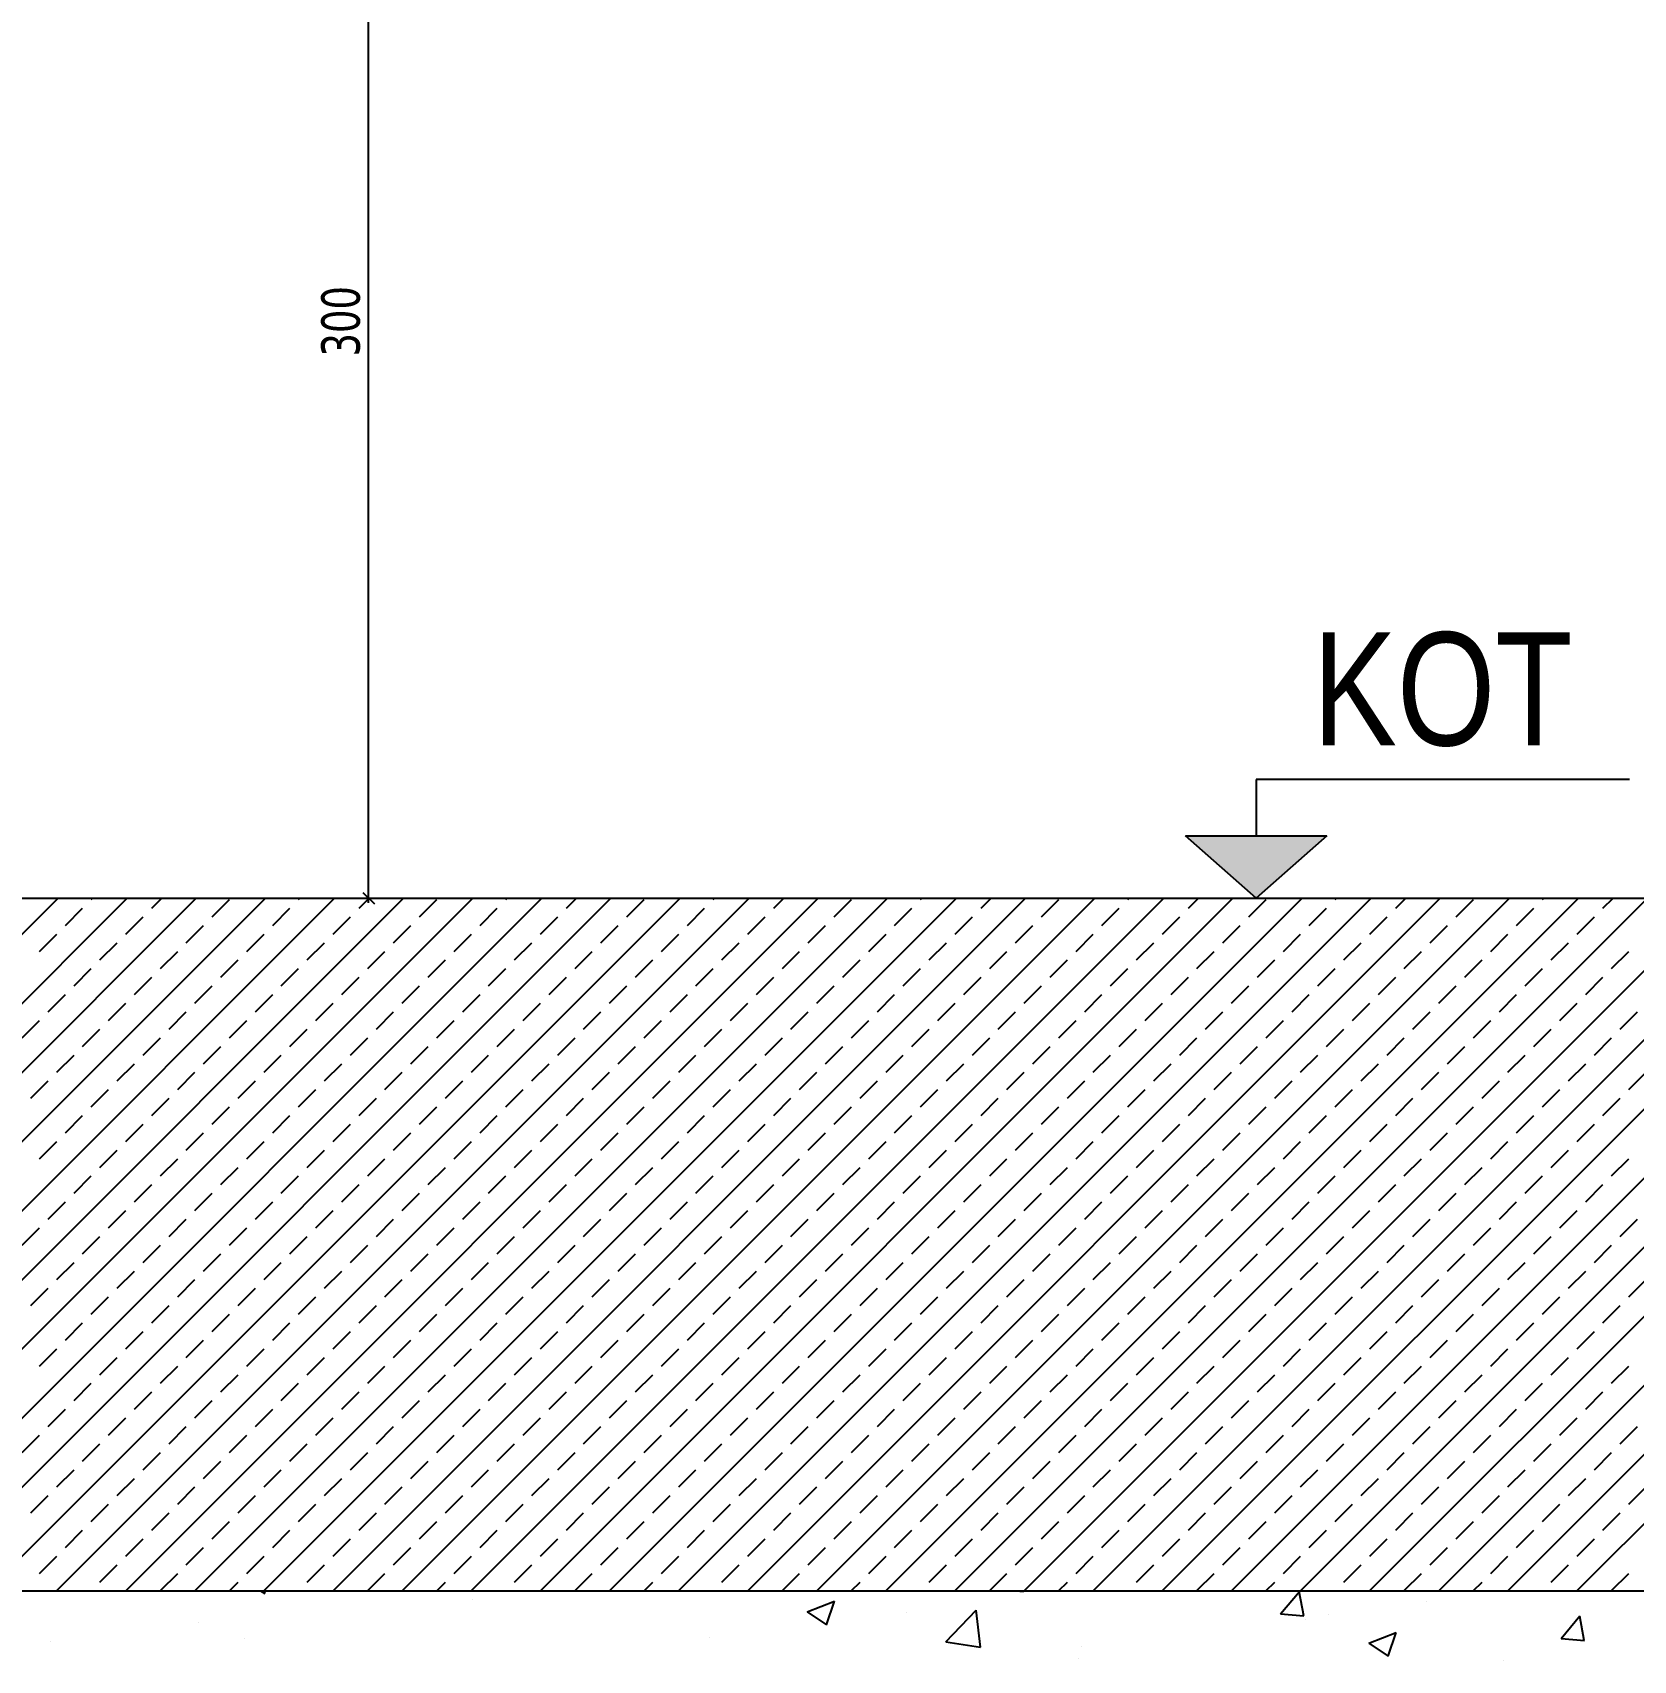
# Model space of a CAD drawing. Header units: millimetres. Extents: x 43168.9 to 43194.6, y -25545.1 to -25543.4.
# Drawn here: x 43183.644 to 43183.7273, y -25544.8462 to -25544.7616 of the extents above; entities that cross this region are included whole.
import ezdxf
from ezdxf.enums import TextEntityAlignment as Align

# ---------------------------------------------------------------- set-up
doc = ezdxf.new("R2010")
doc.units = ezdxf.units.MM
doc.header["$LTSCALE"] = 200
for name, color, linetype in [('kolon-b.a_sgh', 6, 'Continuous'), ('olcuic_sgh', 183, 'Continuous'), ('tarama-betonarme_sgh', 223, 'Continuous'), ('tarama-zemin_sgh', 197, 'Continuous')]:
    doc.layers.add(name, color=color, linetype=linetype)
doc.styles.add('dim', font='VERDANA.TTF', dxfattribs={"width": 0.7})
doc.styles.add('kesit_$0$text2', font='arial.ttf')

msp = doc.modelspace()

# ---------------------------------------------------------------- hatches: boundary and pattern name
msp.add_hatch(color=256).paths.add_polyline_path([(43183.711313, -25544.803325), (43183.703963, -25544.803325), (43183.707638, -25544.806559)])

# ---------------------------------------------------------------- linework, layer by layer
at = {"color": 0, "linetype": 'ByBlock'}
for p, q in [((43183.727042, -25544.800385), (43183.707638, -25544.800385)), ((43183.707638, -25544.800385), (43183.707638, -25544.803325))]:
    msp.add_line(p, q, dxfattribs=at)
for p, q in [((43183.703963, -25544.803325), (43183.711313, -25544.803325)), ((43183.707638, -25544.806559), (43183.703963, -25544.803325)), ((43183.711313, -25544.803325), (43183.707638, -25544.806559))]:
    msp.add_line(p, q)
at = {"color": 0, "linetype": 'ByBlock', "lineweight": -2}
msp.add_line((43183.661212, -25544.806259), (43183.661812, -25544.806859), dxfattribs=at)
at = {"layer": 'kolon-b.a_sgh'}
for p, q in [((43183.642691, -25544.806559), (43183.794691, -25544.806559)), ((43183.632691, -25544.842559), (43183.804691, -25544.842559))]:
    msp.add_line(p, q, dxfattribs=at)
at = {"layer": 'olcuic_sgh'}
for p, q in [((43183.661512, -25544.806809), (43183.661512, -25544.746309)), ((43183.658512, -25544.806559), (43183.662112, -25544.806559))]:
    msp.add_line(p, q, dxfattribs=at)
at = {"layer": 'tarama-betonarme_sgh'}
for p, q in [((43183.632691, -25544.819239), (43183.645371, -25544.806559)), ((43183.632691, -25544.822831), (43183.648963, -25544.806559)), ((43183.632691, -25544.826424), (43183.652555, -25544.806559)), ((43183.632691, -25544.830016), (43183.656147, -25544.806559)), ((43183.632691, -25544.833608), (43183.659739, -25544.806559)), ((43183.632691, -25544.8372), (43183.663332, -25544.806559)), ((43183.632691, -25544.840792), (43183.666924, -25544.806559)), ((43183.634516, -25544.842559), (43183.670516, -25544.806559)), ((43183.638108, -25544.842559), (43183.674108, -25544.806559)), ((43183.6417, -25544.842559), (43183.6777, -25544.806559)), ((43183.645292, -25544.842559), (43183.681292, -25544.806559)), ((43183.645748, -25544.807978), (43183.646646, -25544.80708)), ((43183.647095, -25544.806631), (43183.647167, -25544.806559)), ((43183.648884, -25544.842559), (43183.684884, -25544.806559)), ((43183.650238, -25544.80708), (43183.650759, -25544.806559)), ((43183.652476, -25544.842559), (43183.688476, -25544.806559)), ((43183.653381, -25544.807529), (43183.654279, -25544.806631)), ((43183.656068, -25544.842559), (43183.692068, -25544.806559)), ((43183.656524, -25544.807978), (43183.657422, -25544.80708)), ((43183.657871, -25544.806631), (43183.657943, -25544.806559)), ((43183.65966, -25544.842559), (43183.69566, -25544.806559)), ((43183.661014, -25544.80708), (43183.661536, -25544.806559)), ((43183.663253, -25544.842559), (43183.699253, -25544.806559)), ((43183.664157, -25544.807529), (43183.665055, -25544.806631)), ((43183.666845, -25544.842559), (43183.702845, -25544.806559)), ((43183.6673, -25544.807978), (43183.668198, -25544.80708)), ((43183.668647, -25544.806631), (43183.66872, -25544.806559)), ((43183.670437, -25544.842559), (43183.706437, -25544.806559)), ((43183.67179, -25544.80708), (43183.672312, -25544.806559)), ((43183.674029, -25544.842559), (43183.710029, -25544.806559)), ((43183.674933, -25544.807529), (43183.675832, -25544.806631)), ((43183.677621, -25544.842559), (43183.713621, -25544.806559)), ((43183.678077, -25544.807978), (43183.678975, -25544.80708)), ((43183.679424, -25544.806631), (43183.679496, -25544.806559)), ((43183.681213, -25544.842559), (43183.717213, -25544.806559)), ((43183.682567, -25544.80708), (43183.683088, -25544.806559)), ((43183.684805, -25544.842559), (43183.720805, -25544.806559)), ((43183.68571, -25544.807529), (43183.686608, -25544.806631)), ((43183.688397, -25544.842559), (43183.724397, -25544.806559)), ((43183.688853, -25544.807978), (43183.689751, -25544.80708)), ((43183.6902, -25544.806631), (43183.690272, -25544.806559)), ((43183.691989, -25544.842559), (43183.727989, -25544.806559)), ((43183.693343, -25544.80708), (43183.693864, -25544.806559)), ((43183.695582, -25544.842559), (43183.731582, -25544.806559)), ((43183.696486, -25544.807529), (43183.697384, -25544.806631)), ((43183.699174, -25544.842559), (43183.735174, -25544.806559)), ((43183.699629, -25544.807978), (43183.700527, -25544.80708)), ((43183.700976, -25544.806631), (43183.701049, -25544.806559)), ((43183.702766, -25544.842559), (43183.738766, -25544.806559)), ((43183.704119, -25544.80708), (43183.704641, -25544.806559)), ((43183.706358, -25544.842559), (43183.742358, -25544.806559)), ((43183.707262, -25544.807529), (43183.70816, -25544.806631)), ((43183.70995, -25544.842559), (43183.74595, -25544.806559)), ((43183.710406, -25544.807978), (43183.711304, -25544.80708)), ((43183.711753, -25544.806631), (43183.711825, -25544.806559)), ((43183.713542, -25544.842559), (43183.749542, -25544.806559)), ((43183.714896, -25544.80708), (43183.715417, -25544.806559)), ((43183.717134, -25544.842559), (43183.753134, -25544.806559)), ((43183.718039, -25544.807529), (43183.718937, -25544.806631)), ((43183.720726, -25544.842559), (43183.756726, -25544.806559)), ((43183.721182, -25544.807978), (43183.72208, -25544.80708)), ((43183.722529, -25544.806631), (43183.722601, -25544.806559)), ((43183.724318, -25544.842559), (43183.760318, -25544.806559)), ((43183.725672, -25544.80708), (43183.726193, -25544.806559)), ((43183.648891, -25544.808427), (43183.649789, -25544.807529)), ((43183.659667, -25544.808427), (43183.660565, -25544.807529)), ((43183.670443, -25544.808427), (43183.671341, -25544.807529)), ((43183.68122, -25544.808427), (43183.682118, -25544.807529)), ((43183.691996, -25544.808427), (43183.692894, -25544.807529)), ((43183.702772, -25544.808427), (43183.70367, -25544.807529)), ((43183.713549, -25544.808427), (43183.714447, -25544.807529)), ((43183.724325, -25544.808427), (43183.725223, -25544.807529)), ((43183.644401, -25544.809325), (43183.645299, -25544.808427)), ((43183.652034, -25544.808876), (43183.652932, -25544.807978)), ((43183.655177, -25544.809325), (43183.656075, -25544.808427)), ((43183.66281, -25544.808876), (43183.663708, -25544.807978)), ((43183.665953, -25544.809325), (43183.666851, -25544.808427)), ((43183.673586, -25544.808876), (43183.674484, -25544.807978)), ((43183.67673, -25544.809325), (43183.677628, -25544.808427)), ((43183.684363, -25544.808876), (43183.685261, -25544.807978)), ((43183.687506, -25544.809325), (43183.688404, -25544.808427)), ((43183.695139, -25544.808876), (43183.696037, -25544.807978)), ((43183.698282, -25544.809325), (43183.69918, -25544.808427)), ((43183.705915, -25544.808876), (43183.706813, -25544.807978)), ((43183.709058, -25544.809325), (43183.709956, -25544.808427)), ((43183.716692, -25544.808876), (43183.71759, -25544.807978)), ((43183.719835, -25544.809325), (43183.720733, -25544.808427)), ((43183.647544, -25544.809774), (43183.648442, -25544.808876)), ((43183.650687, -25544.810223), (43183.651585, -25544.809325)), ((43183.65832, -25544.809774), (43183.659218, -25544.808876)), ((43183.661463, -25544.810223), (43183.662361, -25544.809325)), ((43183.669096, -25544.809774), (43183.669994, -25544.808876)), ((43183.672239, -25544.810223), (43183.673137, -25544.809325)), ((43183.679873, -25544.809774), (43183.680771, -25544.808876)), ((43183.683016, -25544.810223), (43183.683914, -25544.809325)), ((43183.690649, -25544.809774), (43183.691547, -25544.808876)), ((43183.693792, -25544.810223), (43183.69469, -25544.809325)), ((43183.701425, -25544.809774), (43183.702323, -25544.808876)), ((43183.704568, -25544.810223), (43183.705466, -25544.809325)), ((43183.712202, -25544.809774), (43183.7131, -25544.808876)), ((43183.715345, -25544.810223), (43183.716243, -25544.809325)), ((43183.722978, -25544.809774), (43183.723876, -25544.808876)), ((43183.726121, -25544.810223), (43183.727019, -25544.809325)), ((43183.646197, -25544.811122), (43183.647095, -25544.810223)), ((43183.65383, -25544.810672), (43183.654728, -25544.809774)), ((43183.656973, -25544.811122), (43183.657871, -25544.810223)), ((43183.664606, -25544.810672), (43183.665504, -25544.809774)), ((43183.667749, -25544.811122), (43183.668647, -25544.810223)), ((43183.675383, -25544.810672), (43183.676281, -25544.809774)), ((43183.678526, -25544.811122), (43183.679424, -25544.810223)), ((43183.686159, -25544.810672), (43183.687057, -25544.809774)), ((43183.689302, -25544.811122), (43183.6902, -25544.810223)), ((43183.696935, -25544.810672), (43183.697833, -25544.809774)), ((43183.700078, -25544.811122), (43183.700976, -25544.810223)), ((43183.707711, -25544.810672), (43183.708609, -25544.809774)), ((43183.710855, -25544.811122), (43183.711753, -25544.810223)), ((43183.718488, -25544.810672), (43183.719386, -25544.809774)), ((43183.721631, -25544.811122), (43183.722529, -25544.810223)), ((43183.64934, -25544.811571), (43183.650238, -25544.810672)), ((43183.652483, -25544.81202), (43183.653381, -25544.811122)), ((43183.660116, -25544.811571), (43183.661014, -25544.810672)), ((43183.663259, -25544.81202), (43183.664157, -25544.811122)), ((43183.670892, -25544.811571), (43183.67179, -25544.810672)), ((43183.674035, -25544.81202), (43183.674933, -25544.811122)), ((43183.681669, -25544.811571), (43183.682567, -25544.810672)), ((43183.684812, -25544.81202), (43183.68571, -25544.811122)), ((43183.692445, -25544.811571), (43183.693343, -25544.810672)), ((43183.695588, -25544.81202), (43183.696486, -25544.811122)), ((43183.703221, -25544.811571), (43183.704119, -25544.810672)), ((43183.706364, -25544.81202), (43183.707262, -25544.811122)), ((43183.713998, -25544.811571), (43183.714896, -25544.810672)), ((43183.717141, -25544.81202), (43183.718039, -25544.811122)), ((43183.724774, -25544.811571), (43183.725672, -25544.810672)), ((43183.64485, -25544.812469), (43183.645748, -25544.811571)), ((43183.647993, -25544.812918), (43183.648891, -25544.81202)), ((43183.655626, -25544.812469), (43183.656524, -25544.811571)), ((43183.658769, -25544.812918), (43183.659667, -25544.81202)), ((43183.666402, -25544.812469), (43183.6673, -25544.811571)), ((43183.669545, -25544.812918), (43183.670443, -25544.81202)), ((43183.677179, -25544.812469), (43183.678077, -25544.811571)), ((43183.680322, -25544.812918), (43183.68122, -25544.81202)), ((43183.687955, -25544.812469), (43183.688853, -25544.811571)), ((43183.691098, -25544.812918), (43183.691996, -25544.81202)), ((43183.698731, -25544.812469), (43183.699629, -25544.811571)), ((43183.701874, -25544.812918), (43183.702772, -25544.81202)), ((43183.709507, -25544.812469), (43183.710406, -25544.811571)), ((43183.712651, -25544.812918), (43183.713549, -25544.81202)), ((43183.720284, -25544.812469), (43183.721182, -25544.811571)), ((43183.723427, -25544.812918), (43183.724325, -25544.81202)), ((43183.643503, -25544.813816), (43183.644401, -25544.812918)), ((43183.651136, -25544.813367), (43183.652034, -25544.812469)), ((43183.654279, -25544.813816), (43183.655177, -25544.812918)), ((43183.661912, -25544.813367), (43183.66281, -25544.812469)), ((43183.665055, -25544.813816), (43183.665953, -25544.812918)), ((43183.672688, -25544.813367), (43183.673586, -25544.812469)), ((43183.675832, -25544.813816), (43183.67673, -25544.812918)), ((43183.683465, -25544.813367), (43183.684363, -25544.812469)), ((43183.686608, -25544.813816), (43183.687506, -25544.812918)), ((43183.694241, -25544.813367), (43183.695139, -25544.812469)), ((43183.697384, -25544.813816), (43183.698282, -25544.812918)), ((43183.705017, -25544.813367), (43183.705915, -25544.812469)), ((43183.70816, -25544.813816), (43183.709058, -25544.812918)), ((43183.715794, -25544.813367), (43183.716692, -25544.812469)), ((43183.718937, -25544.813816), (43183.719835, -25544.812918)), ((43183.72657, -25544.813367), (43183.727468, -25544.812469)), ((43183.646646, -25544.814265), (43183.647544, -25544.813367)), ((43183.649789, -25544.814714), (43183.650687, -25544.813816)), ((43183.657422, -25544.814265), (43183.65832, -25544.813367)), ((43183.660565, -25544.814714), (43183.661463, -25544.813816)), ((43183.668198, -25544.814265), (43183.669096, -25544.813367)), ((43183.671341, -25544.814714), (43183.672239, -25544.813816)), ((43183.678975, -25544.814265), (43183.679873, -25544.813367)), ((43183.682118, -25544.814714), (43183.683016, -25544.813816)), ((43183.689751, -25544.814265), (43183.690649, -25544.813367)), ((43183.692894, -25544.814714), (43183.693792, -25544.813816)), ((43183.700527, -25544.814265), (43183.701425, -25544.813367)), ((43183.70367, -25544.814714), (43183.704568, -25544.813816)), ((43183.711304, -25544.814265), (43183.712202, -25544.813367)), ((43183.714447, -25544.814714), (43183.715345, -25544.813816)), ((43183.72208, -25544.814265), (43183.722978, -25544.813367)), ((43183.725223, -25544.814714), (43183.726121, -25544.813816)), ((43183.652932, -25544.815163), (43183.65383, -25544.814265)), ((43183.663708, -25544.815163), (43183.664606, -25544.814265)), ((43183.674484, -25544.815163), (43183.675383, -25544.814265)), ((43183.685261, -25544.815163), (43183.686159, -25544.814265)), ((43183.696037, -25544.815163), (43183.696935, -25544.814265)), ((43183.706813, -25544.815163), (43183.707711, -25544.814265)), ((43183.71759, -25544.815163), (43183.718488, -25544.814265)), ((43183.645299, -25544.815612), (43183.646197, -25544.814714)), ((43183.648442, -25544.816061), (43183.64934, -25544.815163)), ((43183.656075, -25544.815612), (43183.656973, -25544.814714)), ((43183.659218, -25544.816061), (43183.660116, -25544.815163)), ((43183.666851, -25544.815612), (43183.667749, -25544.814714)), ((43183.669994, -25544.816061), (43183.670892, -25544.815163)), ((43183.677628, -25544.815612), (43183.678526, -25544.814714)), ((43183.680771, -25544.816061), (43183.681669, -25544.815163)), ((43183.688404, -25544.815612), (43183.689302, -25544.814714)), ((43183.691547, -25544.816061), (43183.692445, -25544.815163)), ((43183.69918, -25544.815612), (43183.700078, -25544.814714)), ((43183.702323, -25544.816061), (43183.703221, -25544.815163)), ((43183.709956, -25544.815612), (43183.710855, -25544.814714)), ((43183.7131, -25544.816061), (43183.713998, -25544.815163)), ((43183.720733, -25544.815612), (43183.721631, -25544.814714)), ((43183.723876, -25544.816061), (43183.724774, -25544.815163)), ((43183.643952, -25544.816959), (43183.64485, -25544.816061)), ((43183.651585, -25544.81651), (43183.652483, -25544.815612)), ((43183.654728, -25544.816959), (43183.655626, -25544.816061)), ((43183.662361, -25544.81651), (43183.663259, -25544.815612)), ((43183.665504, -25544.816959), (43183.666402, -25544.816061)), ((43183.673137, -25544.81651), (43183.674035, -25544.815612)), ((43183.676281, -25544.816959), (43183.677179, -25544.816061)), ((43183.683914, -25544.81651), (43183.684812, -25544.815612)), ((43183.687057, -25544.816959), (43183.687955, -25544.816061)), ((43183.69469, -25544.81651), (43183.695588, -25544.815612)), ((43183.697833, -25544.816959), (43183.698731, -25544.816061)), ((43183.705466, -25544.81651), (43183.706364, -25544.815612)), ((43183.708609, -25544.816959), (43183.709507, -25544.816061)), ((43183.716243, -25544.81651), (43183.717141, -25544.815612)), ((43183.719386, -25544.816959), (43183.720284, -25544.816061)), ((43183.727019, -25544.81651), (43183.727917, -25544.815612)), ((43183.647095, -25544.817408), (43183.647993, -25544.81651)), ((43183.650238, -25544.817857), (43183.651136, -25544.816959)), ((43183.657871, -25544.817408), (43183.658769, -25544.81651)), ((43183.661014, -25544.817857), (43183.661912, -25544.816959)), ((43183.668647, -25544.817408), (43183.669545, -25544.81651)), ((43183.67179, -25544.817857), (43183.672688, -25544.816959)), ((43183.679424, -25544.817408), (43183.680322, -25544.81651)), ((43183.682567, -25544.817857), (43183.683465, -25544.816959)), ((43183.6902, -25544.817408), (43183.691098, -25544.81651)), ((43183.693343, -25544.817857), (43183.694241, -25544.816959)), ((43183.700976, -25544.817408), (43183.701874, -25544.81651)), ((43183.704119, -25544.817857), (43183.705017, -25544.816959)), ((43183.711753, -25544.817408), (43183.712651, -25544.81651)), ((43183.714896, -25544.817857), (43183.715794, -25544.816959)), ((43183.722529, -25544.817408), (43183.723427, -25544.81651)), ((43183.725672, -25544.817857), (43183.72657, -25544.816959)), ((43183.645748, -25544.818755), (43183.646646, -25544.817857)), ((43183.653381, -25544.818306), (43183.654279, -25544.817408)), ((43183.656524, -25544.818755), (43183.657422, -25544.817857)), ((43183.664157, -25544.818306), (43183.665055, -25544.817408)), ((43183.6673, -25544.818755), (43183.668198, -25544.817857)), ((43183.674933, -25544.818306), (43183.675832, -25544.817408)), ((43183.678077, -25544.818755), (43183.678975, -25544.817857)), ((43183.68571, -25544.818306), (43183.686608, -25544.817408)), ((43183.688853, -25544.818755), (43183.689751, -25544.817857)), ((43183.696486, -25544.818306), (43183.697384, -25544.817408)), ((43183.699629, -25544.818755), (43183.700527, -25544.817857)), ((43183.707262, -25544.818306), (43183.70816, -25544.817408)), ((43183.710406, -25544.818755), (43183.711304, -25544.817857)), ((43183.718039, -25544.818306), (43183.718937, -25544.817408)), ((43183.721182, -25544.818755), (43183.72208, -25544.817857)), ((43183.648891, -25544.819204), (43183.649789, -25544.818306)), ((43183.652034, -25544.819653), (43183.652932, -25544.818755)), ((43183.659667, -25544.819204), (43183.660565, -25544.818306)), ((43183.66281, -25544.819653), (43183.663708, -25544.818755)), ((43183.670443, -25544.819204), (43183.671341, -25544.818306)), ((43183.673586, -25544.819653), (43183.674484, -25544.818755)), ((43183.68122, -25544.819204), (43183.682118, -25544.818306)), ((43183.684363, -25544.819653), (43183.685261, -25544.818755)), ((43183.691996, -25544.819204), (43183.692894, -25544.818306)), ((43183.695139, -25544.819653), (43183.696037, -25544.818755)), ((43183.702772, -25544.819204), (43183.70367, -25544.818306)), ((43183.705915, -25544.819653), (43183.706813, -25544.818755)), ((43183.713549, -25544.819204), (43183.714447, -25544.818306)), ((43183.716692, -25544.819653), (43183.71759, -25544.818755)), ((43183.724325, -25544.819204), (43183.725223, -25544.818306)), ((43183.644401, -25544.820102), (43183.645299, -25544.819204)), ((43183.647544, -25544.820551), (43183.648442, -25544.819653)), ((43183.655177, -25544.820102), (43183.656075, -25544.819204)), ((43183.65832, -25544.820551), (43183.659218, -25544.819653)), ((43183.665953, -25544.820102), (43183.666851, -25544.819204)), ((43183.669096, -25544.820551), (43183.669994, -25544.819653)), ((43183.67673, -25544.820102), (43183.677628, -25544.819204)), ((43183.679873, -25544.820551), (43183.680771, -25544.819653)), ((43183.687506, -25544.820102), (43183.688404, -25544.819204)), ((43183.690649, -25544.820551), (43183.691547, -25544.819653)), ((43183.698282, -25544.820102), (43183.69918, -25544.819204)), ((43183.701425, -25544.820551), (43183.702323, -25544.819653)), ((43183.709058, -25544.820102), (43183.709956, -25544.819204)), ((43183.712202, -25544.820551), (43183.7131, -25544.819653)), ((43183.719835, -25544.820102), (43183.720733, -25544.819204)), ((43183.722978, -25544.820551), (43183.723876, -25544.819653)), ((43183.650687, -25544.821), (43183.651585, -25544.820102)), ((43183.65383, -25544.821449), (43183.654728, -25544.820551)), ((43183.661463, -25544.821), (43183.662361, -25544.820102)), ((43183.664606, -25544.821449), (43183.665504, -25544.820551)), ((43183.672239, -25544.821), (43183.673137, -25544.820102)), ((43183.675383, -25544.821449), (43183.676281, -25544.820551)), ((43183.683016, -25544.821), (43183.683914, -25544.820102)), ((43183.686159, -25544.821449), (43183.687057, -25544.820551)), ((43183.693792, -25544.821), (43183.69469, -25544.820102)), ((43183.696935, -25544.821449), (43183.697833, -25544.820551)), ((43183.704568, -25544.821), (43183.705466, -25544.820102)), ((43183.707711, -25544.821449), (43183.708609, -25544.820551)), ((43183.715345, -25544.821), (43183.716243, -25544.820102)), ((43183.718488, -25544.821449), (43183.719386, -25544.820551)), ((43183.726121, -25544.821), (43183.727019, -25544.820102)), ((43183.646197, -25544.821898), (43183.647095, -25544.821)), ((43183.64934, -25544.822347), (43183.650238, -25544.821449)), ((43183.656973, -25544.821898), (43183.657871, -25544.821)), ((43183.660116, -25544.822347), (43183.661014, -25544.821449)), ((43183.667749, -25544.821898), (43183.668647, -25544.821)), ((43183.670892, -25544.822347), (43183.67179, -25544.821449)), ((43183.678526, -25544.821898), (43183.679424, -25544.821)), ((43183.681669, -25544.822347), (43183.682567, -25544.821449)), ((43183.689302, -25544.821898), (43183.6902, -25544.821)), ((43183.692445, -25544.822347), (43183.693343, -25544.821449)), ((43183.700078, -25544.821898), (43183.700976, -25544.821)), ((43183.703221, -25544.822347), (43183.704119, -25544.821449)), ((43183.710855, -25544.821898), (43183.711753, -25544.821)), ((43183.713998, -25544.822347), (43183.714896, -25544.821449)), ((43183.721631, -25544.821898), (43183.722529, -25544.821)), ((43183.724774, -25544.822347), (43183.725672, -25544.821449)), ((43183.652483, -25544.822796), (43183.653381, -25544.821898)), ((43183.663259, -25544.822796), (43183.664157, -25544.821898)), ((43183.674035, -25544.822796), (43183.674933, -25544.821898)), ((43183.684812, -25544.822796), (43183.68571, -25544.821898)), ((43183.695588, -25544.822796), (43183.696486, -25544.821898)), ((43183.706364, -25544.822796), (43183.707262, -25544.821898)), ((43183.717141, -25544.822796), (43183.718039, -25544.821898)), ((43183.64485, -25544.823245), (43183.645748, -25544.822347)), ((43183.647993, -25544.823694), (43183.648891, -25544.822796)), ((43183.655626, -25544.823245), (43183.656524, -25544.822347)), ((43183.658769, -25544.823694), (43183.659667, -25544.822796)), ((43183.666402, -25544.823245), (43183.6673, -25544.822347)), ((43183.669545, -25544.823694), (43183.670443, -25544.822796)), ((43183.677179, -25544.823245), (43183.678077, -25544.822347)), ((43183.680322, -25544.823694), (43183.68122, -25544.822796)), ((43183.687955, -25544.823245), (43183.688853, -25544.822347)), ((43183.691098, -25544.823694), (43183.691996, -25544.822796)), ((43183.698731, -25544.823245), (43183.699629, -25544.822347)), ((43183.701874, -25544.823694), (43183.702772, -25544.822796)), ((43183.709507, -25544.823245), (43183.710406, -25544.822347)), ((43183.712651, -25544.823694), (43183.713549, -25544.822796)), ((43183.720284, -25544.823245), (43183.721182, -25544.822347)), ((43183.723427, -25544.823694), (43183.724325, -25544.822796)), ((43183.643503, -25544.824592), (43183.644401, -25544.823694)), ((43183.651136, -25544.824143), (43183.652034, -25544.823245)), ((43183.654279, -25544.824592), (43183.655177, -25544.823694)), ((43183.661912, -25544.824143), (43183.66281, -25544.823245)), ((43183.665055, -25544.824592), (43183.665953, -25544.823694)), ((43183.672688, -25544.824143), (43183.673586, -25544.823245)), ((43183.675832, -25544.824592), (43183.67673, -25544.823694)), ((43183.683465, -25544.824143), (43183.684363, -25544.823245)), ((43183.686608, -25544.824592), (43183.687506, -25544.823694)), ((43183.694241, -25544.824143), (43183.695139, -25544.823245)), ((43183.697384, -25544.824592), (43183.698282, -25544.823694)), ((43183.705017, -25544.824143), (43183.705915, -25544.823245)), ((43183.70816, -25544.824592), (43183.709058, -25544.823694)), ((43183.715794, -25544.824143), (43183.716692, -25544.823245)), ((43183.718937, -25544.824592), (43183.719835, -25544.823694)), ((43183.72657, -25544.824143), (43183.727468, -25544.823245)), ((43183.646646, -25544.825041), (43183.647544, -25544.824143)), ((43183.649789, -25544.82549), (43183.650687, -25544.824592)), ((43183.657422, -25544.825041), (43183.65832, -25544.824143)), ((43183.660565, -25544.82549), (43183.661463, -25544.824592)), ((43183.668198, -25544.825041), (43183.669096, -25544.824143)), ((43183.671341, -25544.82549), (43183.672239, -25544.824592)), ((43183.678975, -25544.825041), (43183.679873, -25544.824143)), ((43183.682118, -25544.82549), (43183.683016, -25544.824592)), ((43183.689751, -25544.825041), (43183.690649, -25544.824143)), ((43183.692894, -25544.82549), (43183.693792, -25544.824592)), ((43183.700527, -25544.825041), (43183.701425, -25544.824143)), ((43183.70367, -25544.82549), (43183.704568, -25544.824592)), ((43183.711304, -25544.825041), (43183.712202, -25544.824143)), ((43183.714447, -25544.82549), (43183.715345, -25544.824592)), ((43183.72208, -25544.825041), (43183.722978, -25544.824143)), ((43183.725223, -25544.82549), (43183.726121, -25544.824592)), ((43183.645299, -25544.826388), (43183.646197, -25544.82549)), ((43183.652932, -25544.825939), (43183.65383, -25544.825041)), ((43183.656075, -25544.826388), (43183.656973, -25544.82549)), ((43183.663708, -25544.825939), (43183.664606, -25544.825041)), ((43183.666851, -25544.826388), (43183.667749, -25544.82549)), ((43183.674484, -25544.825939), (43183.675383, -25544.825041)), ((43183.677628, -25544.826388), (43183.678526, -25544.82549)), ((43183.685261, -25544.825939), (43183.686159, -25544.825041)), ((43183.688404, -25544.826388), (43183.689302, -25544.82549)), ((43183.696037, -25544.825939), (43183.696935, -25544.825041)), ((43183.69918, -25544.826388), (43183.700078, -25544.82549)), ((43183.706813, -25544.825939), (43183.707711, -25544.825041)), ((43183.709956, -25544.826388), (43183.710855, -25544.82549)), ((43183.71759, -25544.825939), (43183.718488, -25544.825041)), ((43183.720733, -25544.826388), (43183.721631, -25544.82549)), ((43183.648442, -25544.826837), (43183.64934, -25544.825939)), ((43183.651585, -25544.827286), (43183.652483, -25544.826388)), ((43183.659218, -25544.826837), (43183.660116, -25544.825939)), ((43183.662361, -25544.827286), (43183.663259, -25544.826388)), ((43183.669994, -25544.826837), (43183.670892, -25544.825939)), ((43183.673137, -25544.827286), (43183.674035, -25544.826388)), ((43183.680771, -25544.826837), (43183.681669, -25544.825939)), ((43183.683914, -25544.827286), (43183.684812, -25544.826388)), ((43183.691547, -25544.826837), (43183.692445, -25544.825939)), ((43183.69469, -25544.827286), (43183.695588, -25544.826388)), ((43183.702323, -25544.826837), (43183.703221, -25544.825939)), ((43183.705466, -25544.827286), (43183.706364, -25544.826388)), ((43183.7131, -25544.826837), (43183.713998, -25544.825939)), ((43183.716243, -25544.827286), (43183.717141, -25544.826388)), ((43183.723876, -25544.826837), (43183.724774, -25544.825939)), ((43183.727019, -25544.827286), (43183.727917, -25544.826388)), ((43183.643952, -25544.827735), (43183.64485, -25544.826837)), ((43183.647095, -25544.828184), (43183.647993, -25544.827286)), ((43183.654728, -25544.827735), (43183.655626, -25544.826837)), ((43183.657871, -25544.828184), (43183.658769, -25544.827286)), ((43183.665504, -25544.827735), (43183.666402, -25544.826837)), ((43183.668647, -25544.828184), (43183.669545, -25544.827286)), ((43183.676281, -25544.827735), (43183.677179, -25544.826837)), ((43183.679424, -25544.828184), (43183.680322, -25544.827286)), ((43183.687057, -25544.827735), (43183.687955, -25544.826837)), ((43183.6902, -25544.828184), (43183.691098, -25544.827286)), ((43183.697833, -25544.827735), (43183.698731, -25544.826837)), ((43183.700976, -25544.828184), (43183.701874, -25544.827286)), ((43183.708609, -25544.827735), (43183.709507, -25544.826837)), ((43183.711753, -25544.828184), (43183.712651, -25544.827286)), ((43183.719386, -25544.827735), (43183.720284, -25544.826837)), ((43183.722529, -25544.828184), (43183.723427, -25544.827286)), ((43183.650238, -25544.828633), (43183.651136, -25544.827735)), ((43183.653381, -25544.829082), (43183.654279, -25544.828184)), ((43183.661014, -25544.828633), (43183.661912, -25544.827735)), ((43183.664157, -25544.829082), (43183.665055, -25544.828184)), ((43183.67179, -25544.828633), (43183.672688, -25544.827735)), ((43183.674933, -25544.829082), (43183.675832, -25544.828184)), ((43183.682567, -25544.828633), (43183.683465, -25544.827735)), ((43183.68571, -25544.829082), (43183.686608, -25544.828184)), ((43183.693343, -25544.828633), (43183.694241, -25544.827735)), ((43183.696486, -25544.829082), (43183.697384, -25544.828184)), ((43183.704119, -25544.828633), (43183.705017, -25544.827735)), ((43183.707262, -25544.829082), (43183.70816, -25544.828184)), ((43183.714896, -25544.828633), (43183.715794, -25544.827735)), ((43183.718039, -25544.829082), (43183.718937, -25544.828184)), ((43183.725672, -25544.828633), (43183.72657, -25544.827735)), ((43183.645748, -25544.829531), (43183.646646, -25544.828633)), ((43183.648891, -25544.82998), (43183.649789, -25544.829082)), ((43183.656524, -25544.829531), (43183.657422, -25544.828633)), ((43183.659667, -25544.82998), (43183.660565, -25544.829082)), ((43183.6673, -25544.829531), (43183.668198, -25544.828633)), ((43183.670443, -25544.82998), (43183.671341, -25544.829082)), ((43183.678077, -25544.829531), (43183.678975, -25544.828633)), ((43183.68122, -25544.82998), (43183.682118, -25544.829082)), ((43183.688853, -25544.829531), (43183.689751, -25544.828633)), ((43183.691996, -25544.82998), (43183.692894, -25544.829082)), ((43183.699629, -25544.829531), (43183.700527, -25544.828633)), ((43183.702772, -25544.82998), (43183.70367, -25544.829082)), ((43183.710406, -25544.829531), (43183.711304, -25544.828633)), ((43183.713549, -25544.82998), (43183.714447, -25544.829082)), ((43183.721182, -25544.829531), (43183.72208, -25544.828633)), ((43183.724325, -25544.82998), (43183.725223, -25544.829082)), ((43183.652034, -25544.830429), (43183.652932, -25544.829531)), ((43183.66281, -25544.830429), (43183.663708, -25544.829531)), ((43183.673586, -25544.830429), (43183.674484, -25544.829531)), ((43183.684363, -25544.830429), (43183.685261, -25544.829531)), ((43183.695139, -25544.830429), (43183.696037, -25544.829531)), ((43183.705915, -25544.830429), (43183.706813, -25544.829531)), ((43183.716692, -25544.830429), (43183.71759, -25544.829531)), ((43183.644401, -25544.830878), (43183.645299, -25544.82998)), ((43183.647544, -25544.831327), (43183.648442, -25544.830429)), ((43183.655177, -25544.830878), (43183.656075, -25544.82998)), ((43183.65832, -25544.831327), (43183.659218, -25544.830429)), ((43183.665953, -25544.830878), (43183.666851, -25544.82998)), ((43183.669096, -25544.831327), (43183.669994, -25544.830429)), ((43183.67673, -25544.830878), (43183.677628, -25544.82998)), ((43183.679873, -25544.831327), (43183.680771, -25544.830429)), ((43183.687506, -25544.830878), (43183.688404, -25544.82998)), ((43183.690649, -25544.831327), (43183.691547, -25544.830429)), ((43183.698282, -25544.830878), (43183.69918, -25544.82998)), ((43183.701425, -25544.831327), (43183.702323, -25544.830429)), ((43183.709058, -25544.830878), (43183.709956, -25544.82998)), ((43183.712202, -25544.831327), (43183.7131, -25544.830429)), ((43183.719835, -25544.830878), (43183.720733, -25544.82998)), ((43183.722978, -25544.831327), (43183.723876, -25544.830429)), ((43183.650687, -25544.831776), (43183.651585, -25544.830878)), ((43183.65383, -25544.832225), (43183.654728, -25544.831327)), ((43183.661463, -25544.831776), (43183.662361, -25544.830878)), ((43183.664606, -25544.832225), (43183.665504, -25544.831327)), ((43183.672239, -25544.831776), (43183.673137, -25544.830878)), ((43183.675383, -25544.832225), (43183.676281, -25544.831327)), ((43183.683016, -25544.831776), (43183.683914, -25544.830878)), ((43183.686159, -25544.832225), (43183.687057, -25544.831327)), ((43183.693792, -25544.831776), (43183.69469, -25544.830878)), ((43183.696935, -25544.832225), (43183.697833, -25544.831327)), ((43183.704568, -25544.831776), (43183.705466, -25544.830878)), ((43183.707711, -25544.832225), (43183.708609, -25544.831327)), ((43183.715345, -25544.831776), (43183.716243, -25544.830878)), ((43183.718488, -25544.832225), (43183.719386, -25544.831327)), ((43183.726121, -25544.831776), (43183.727019, -25544.830878)), ((43183.646197, -25544.832674), (43183.647095, -25544.831776)), ((43183.64934, -25544.833123), (43183.650238, -25544.832225)), ((43183.656973, -25544.832674), (43183.657871, -25544.831776)), ((43183.660116, -25544.833123), (43183.661014, -25544.832225)), ((43183.667749, -25544.832674), (43183.668647, -25544.831776)), ((43183.670892, -25544.833123), (43183.67179, -25544.832225)), ((43183.678526, -25544.832674), (43183.679424, -25544.831776)), ((43183.681669, -25544.833123), (43183.682567, -25544.832225)), ((43183.689302, -25544.832674), (43183.6902, -25544.831776)), ((43183.692445, -25544.833123), (43183.693343, -25544.832225)), ((43183.700078, -25544.832674), (43183.700976, -25544.831776)), ((43183.703221, -25544.833123), (43183.704119, -25544.832225)), ((43183.710855, -25544.832674), (43183.711753, -25544.831776)), ((43183.713998, -25544.833123), (43183.714896, -25544.832225)), ((43183.721631, -25544.832674), (43183.722529, -25544.831776)), ((43183.724774, -25544.833123), (43183.725672, -25544.832225)), ((43183.64485, -25544.834021), (43183.645748, -25544.833123)), ((43183.652483, -25544.833572), (43183.653381, -25544.832674)), ((43183.655626, -25544.834021), (43183.656524, -25544.833123)), ((43183.663259, -25544.833572), (43183.664157, -25544.832674)), ((43183.666402, -25544.834021), (43183.6673, -25544.833123)), ((43183.674035, -25544.833572), (43183.674933, -25544.832674)), ((43183.677179, -25544.834021), (43183.678077, -25544.833123)), ((43183.684812, -25544.833572), (43183.68571, -25544.832674)), ((43183.687955, -25544.834021), (43183.688853, -25544.833123)), ((43183.695588, -25544.833572), (43183.696486, -25544.832674)), ((43183.698731, -25544.834021), (43183.699629, -25544.833123)), ((43183.706364, -25544.833572), (43183.707262, -25544.832674)), ((43183.709507, -25544.834021), (43183.710406, -25544.833123)), ((43183.717141, -25544.833572), (43183.718039, -25544.832674)), ((43183.720284, -25544.834021), (43183.721182, -25544.833123)), ((43183.647993, -25544.83447), (43183.648891, -25544.833572)), ((43183.651136, -25544.834919), (43183.652034, -25544.834021)), ((43183.658769, -25544.83447), (43183.659667, -25544.833572)), ((43183.661912, -25544.834919), (43183.66281, -25544.834021)), ((43183.669545, -25544.83447), (43183.670443, -25544.833572)), ((43183.672688, -25544.834919), (43183.673586, -25544.834021)), ((43183.680322, -25544.83447), (43183.68122, -25544.833572)), ((43183.683465, -25544.834919), (43183.684363, -25544.834021)), ((43183.691098, -25544.83447), (43183.691996, -25544.833572)), ((43183.694241, -25544.834919), (43183.695139, -25544.834021)), ((43183.701874, -25544.83447), (43183.702772, -25544.833572)), ((43183.705017, -25544.834919), (43183.705915, -25544.834021)), ((43183.712651, -25544.83447), (43183.713549, -25544.833572)), ((43183.715794, -25544.834919), (43183.716692, -25544.834021)), ((43183.723427, -25544.83447), (43183.724325, -25544.833572)), ((43183.72657, -25544.834919), (43183.727468, -25544.834021)), ((43183.643503, -25544.835368), (43183.644401, -25544.83447)), ((43183.646646, -25544.835817), (43183.647544, -25544.834919)), ((43183.654279, -25544.835368), (43183.655177, -25544.83447)), ((43183.657422, -25544.835817), (43183.65832, -25544.834919)), ((43183.665055, -25544.835368), (43183.665953, -25544.83447)), ((43183.668198, -25544.835817), (43183.669096, -25544.834919)), ((43183.675832, -25544.835368), (43183.67673, -25544.83447)), ((43183.678975, -25544.835817), (43183.679873, -25544.834919)), ((43183.686608, -25544.835368), (43183.687506, -25544.83447)), ((43183.689751, -25544.835817), (43183.690649, -25544.834919)), ((43183.697384, -25544.835368), (43183.698282, -25544.83447)), ((43183.700527, -25544.835817), (43183.701425, -25544.834919)), ((43183.70816, -25544.835368), (43183.709058, -25544.83447)), ((43183.711304, -25544.835817), (43183.712202, -25544.834919)), ((43183.718937, -25544.835368), (43183.719835, -25544.83447)), ((43183.72208, -25544.835817), (43183.722978, -25544.834919)), ((43183.649789, -25544.836266), (43183.650687, -25544.835368)), ((43183.652932, -25544.836715), (43183.65383, -25544.835817)), ((43183.660565, -25544.836266), (43183.661463, -25544.835368)), ((43183.663708, -25544.836715), (43183.664606, -25544.835817)), ((43183.671341, -25544.836266), (43183.672239, -25544.835368)), ((43183.674484, -25544.836715), (43183.675383, -25544.835817)), ((43183.682118, -25544.836266), (43183.683016, -25544.835368)), ((43183.685261, -25544.836715), (43183.686159, -25544.835817)), ((43183.692894, -25544.836266), (43183.693792, -25544.835368)), ((43183.696037, -25544.836715), (43183.696935, -25544.835817)), ((43183.70367, -25544.836266), (43183.704568, -25544.835368)), ((43183.706813, -25544.836715), (43183.707711, -25544.835817)), ((43183.714447, -25544.836266), (43183.715345, -25544.835368)), ((43183.71759, -25544.836715), (43183.718488, -25544.835817)), ((43183.725223, -25544.836266), (43183.726121, -25544.835368)), ((43183.645299, -25544.837164), (43183.646197, -25544.836266)), ((43183.656075, -25544.837164), (43183.656973, -25544.836266)), ((43183.666851, -25544.837164), (43183.667749, -25544.836266)), ((43183.677628, -25544.837164), (43183.678526, -25544.836266)), ((43183.688404, -25544.837164), (43183.689302, -25544.836266)), ((43183.69918, -25544.837164), (43183.700078, -25544.836266)), ((43183.709956, -25544.837164), (43183.710855, -25544.836266)), ((43183.720733, -25544.837164), (43183.721631, -25544.836266)), ((43183.648442, -25544.837613), (43183.64934, -25544.836715)), ((43183.651585, -25544.838062), (43183.652483, -25544.837164)), ((43183.659218, -25544.837613), (43183.660116, -25544.836715)), ((43183.662361, -25544.838062), (43183.663259, -25544.837164)), ((43183.669994, -25544.837613), (43183.670892, -25544.836715)), ((43183.673137, -25544.838062), (43183.674035, -25544.837164)), ((43183.680771, -25544.837613), (43183.681669, -25544.836715)), ((43183.683914, -25544.838062), (43183.684812, -25544.837164)), ((43183.691547, -25544.837613), (43183.692445, -25544.836715)), ((43183.69469, -25544.838062), (43183.695588, -25544.837164)), ((43183.702323, -25544.837613), (43183.703221, -25544.836715)), ((43183.705466, -25544.838062), (43183.706364, -25544.837164)), ((43183.7131, -25544.837613), (43183.713998, -25544.836715)), ((43183.716243, -25544.838062), (43183.717141, -25544.837164)), ((43183.723876, -25544.837613), (43183.724774, -25544.836715)), ((43183.727019, -25544.838062), (43183.727917, -25544.837164)), ((43183.643952, -25544.838511), (43183.64485, -25544.837613)), ((43183.647095, -25544.83896), (43183.647993, -25544.838062)), ((43183.654728, -25544.838511), (43183.655626, -25544.837613)), ((43183.657871, -25544.83896), (43183.658769, -25544.838062)), ((43183.665504, -25544.838511), (43183.666402, -25544.837613)), ((43183.668647, -25544.83896), (43183.669545, -25544.838062)), ((43183.676281, -25544.838511), (43183.677179, -25544.837613)), ((43183.679424, -25544.83896), (43183.680322, -25544.838062)), ((43183.687057, -25544.838511), (43183.687955, -25544.837613)), ((43183.6902, -25544.83896), (43183.691098, -25544.838062)), ((43183.697833, -25544.838511), (43183.698731, -25544.837613)), ((43183.700976, -25544.83896), (43183.701874, -25544.838062)), ((43183.708609, -25544.838511), (43183.709507, -25544.837613)), ((43183.711753, -25544.83896), (43183.712651, -25544.838062)), ((43183.719386, -25544.838511), (43183.720284, -25544.837613)), ((43183.722529, -25544.83896), (43183.723427, -25544.838062)), ((43183.650238, -25544.839409), (43183.651136, -25544.838511)), ((43183.653381, -25544.839858), (43183.654279, -25544.83896)), ((43183.661014, -25544.839409), (43183.661912, -25544.838511)), ((43183.664157, -25544.839858), (43183.665055, -25544.83896)), ((43183.67179, -25544.839409), (43183.672688, -25544.838511)), ((43183.674933, -25544.839858), (43183.675832, -25544.83896)), ((43183.682567, -25544.839409), (43183.683465, -25544.838511)), ((43183.68571, -25544.839858), (43183.686608, -25544.83896)), ((43183.693343, -25544.839409), (43183.694241, -25544.838511)), ((43183.696486, -25544.839858), (43183.697384, -25544.83896)), ((43183.704119, -25544.839409), (43183.705017, -25544.838511)), ((43183.707262, -25544.839858), (43183.70816, -25544.83896)), ((43183.714896, -25544.839409), (43183.715794, -25544.838511)), ((43183.718039, -25544.839858), (43183.718937, -25544.83896)), ((43183.725672, -25544.839409), (43183.72657, -25544.838511)), ((43183.645748, -25544.840307), (43183.646646, -25544.839409)), ((43183.648891, -25544.840756), (43183.649789, -25544.839858)), ((43183.656524, -25544.840307), (43183.657422, -25544.839409)), ((43183.659667, -25544.840756), (43183.660565, -25544.839858)), ((43183.6673, -25544.840307), (43183.668198, -25544.839409)), ((43183.670443, -25544.840756), (43183.671341, -25544.839858)), ((43183.678077, -25544.840307), (43183.678975, -25544.839409)), ((43183.68122, -25544.840756), (43183.682118, -25544.839858)), ((43183.688853, -25544.840307), (43183.689751, -25544.839409)), ((43183.691996, -25544.840756), (43183.692894, -25544.839858)), ((43183.699629, -25544.840307), (43183.700527, -25544.839409)), ((43183.702772, -25544.840756), (43183.70367, -25544.839858)), ((43183.710406, -25544.840307), (43183.711304, -25544.839409)), ((43183.713549, -25544.840756), (43183.714447, -25544.839858)), ((43183.721182, -25544.840307), (43183.72208, -25544.839409)), ((43183.724325, -25544.840756), (43183.725223, -25544.839858)), ((43183.644401, -25544.841654), (43183.645299, -25544.840756)), ((43183.652034, -25544.841205), (43183.652932, -25544.840307)), ((43183.655177, -25544.841654), (43183.656075, -25544.840756)), ((43183.66281, -25544.841205), (43183.663708, -25544.840307)), ((43183.665953, -25544.841654), (43183.666851, -25544.840756)), ((43183.673586, -25544.841205), (43183.674484, -25544.840307)), ((43183.67673, -25544.841654), (43183.677628, -25544.840756)), ((43183.684363, -25544.841205), (43183.685261, -25544.840307)), ((43183.687506, -25544.841654), (43183.688404, -25544.840756)), ((43183.695139, -25544.841205), (43183.696037, -25544.840307)), ((43183.698282, -25544.841654), (43183.69918, -25544.840756)), ((43183.705915, -25544.841205), (43183.706813, -25544.840307)), ((43183.709058, -25544.841654), (43183.709956, -25544.840756)), ((43183.716692, -25544.841205), (43183.71759, -25544.840307)), ((43183.719835, -25544.841654), (43183.720733, -25544.840756)), ((43183.647544, -25544.842103), (43183.648442, -25544.841205)), ((43183.650687, -25544.842552), (43183.651585, -25544.841654)), ((43183.65832, -25544.842103), (43183.659218, -25544.841205)), ((43183.661463, -25544.842552), (43183.662361, -25544.841654)), ((43183.669096, -25544.842103), (43183.669994, -25544.841205)), ((43183.672239, -25544.842552), (43183.673137, -25544.841654)), ((43183.679873, -25544.842103), (43183.680771, -25544.841205)), ((43183.683016, -25544.842552), (43183.683914, -25544.841654)), ((43183.690649, -25544.842103), (43183.691547, -25544.841205)), ((43183.693792, -25544.842552), (43183.69469, -25544.841654)), ((43183.701425, -25544.842103), (43183.702323, -25544.841205)), ((43183.704568, -25544.842552), (43183.705466, -25544.841654)), ((43183.712202, -25544.842103), (43183.7131, -25544.841205)), ((43183.715345, -25544.842552), (43183.716243, -25544.841654)), ((43183.722978, -25544.842103), (43183.723876, -25544.841205)), ((43183.726121, -25544.842552), (43183.727019, -25544.841654)), ((43183.647088, -25544.842559), (43183.647095, -25544.842552)), ((43183.654272, -25544.842559), (43183.654728, -25544.842103)), ((43183.657864, -25544.842559), (43183.657871, -25544.842552)), ((43183.665049, -25544.842559), (43183.665504, -25544.842103)), ((43183.668641, -25544.842559), (43183.668647, -25544.842552)), ((43183.675825, -25544.842559), (43183.676281, -25544.842103)), ((43183.679417, -25544.842559), (43183.679424, -25544.842552)), ((43183.686601, -25544.842559), (43183.687057, -25544.842103)), ((43183.690193, -25544.842559), (43183.6902, -25544.842552)), ((43183.697378, -25544.842559), (43183.697833, -25544.842103)), ((43183.70097, -25544.842559), (43183.700976, -25544.842552)), ((43183.708154, -25544.842559), (43183.708609, -25544.842103)), ((43183.711746, -25544.842559), (43183.711753, -25544.842552)), ((43183.71893, -25544.842559), (43183.719386, -25544.842103)), ((43183.722522, -25544.842559), (43183.722529, -25544.842552))]:
    msp.add_line(p, q, dxfattribs=at)
at = {"layer": 'tarama-zemin_sgh'}
for p, q in [((43183.655892, -25544.842559), (43183.656108, -25544.842704)), ((43183.656107, -25544.842704), (43183.656156, -25544.842559)), ((43183.695169, -25544.842559), (43183.695556, -25544.842593)), ((43183.695547, -25544.842594), (43183.695541, -25544.842559)), ((43183.708916, -25544.843762), (43183.709895, -25544.842594)), ((43183.710122, -25544.843869), (43183.709887, -25544.842596)), ((43183.666923, -25544.843018), (43183.666923, -25544.843018)), ((43183.6843, -25544.843649), (43183.685722, -25544.843103)), ((43183.68531, -25544.844332), (43183.685722, -25544.843104)), ((43183.716488, -25544.843109), (43183.716488, -25544.843109)), ((43183.652682, -25544.844199), (43183.652682, -25544.844199)), ((43183.684299, -25544.84365), (43183.68531, -25544.844332)), ((43183.689492, -25544.84367), (43183.689492, -25544.84367)), ((43183.691514, -25544.845209), (43183.693096, -25544.843559)), ((43183.693319, -25544.845489), (43183.693095, -25544.843559)), ((43183.708916, -25544.843762), (43183.71013, -25544.843868)), ((43183.710234, -25544.844027), (43183.710234, -25544.844027)), ((43183.711401, -25544.843779), (43183.711401, -25544.843779)), ((43183.723491, -25544.845037), (43183.72447, -25544.843869)), ((43183.724697, -25544.845145), (43183.724462, -25544.843871)), ((43183.655073, -25544.845052), (43183.655073, -25544.845052)), ((43183.679229, -25544.844971), (43183.679229, -25544.844971)), ((43183.713502, -25544.845276), (43183.714925, -25544.84473)), ((43183.714512, -25544.845959), (43183.714924, -25544.844731)), ((43183.723491, -25544.845037), (43183.724705, -25544.845143)), ((43183.644986, -25544.845212), (43183.644986, -25544.845212)), ((43183.691512, -25544.845206), (43183.69332, -25544.845486)), ((43183.698568, -25544.845469), (43183.698568, -25544.845469)), ((43183.713502, -25544.845277), (43183.714512, -25544.845959)), ((43183.698384, -25544.846061), (43183.698384, -25544.846061)), ((43183.720496, -25544.84618), (43183.720496, -25544.84618))]:
    msp.add_line(p, q, dxfattribs=at)

# ---------------------------------------------------------------- texts
at = {"color": 0, "linetype": 'ByBlock', "style": 'kesit_$0$text2', "text_generation_flag": 6, "width": 0.8}
msp.add_attdef('KOT', text='+0.00', height=0.00588, rotation=180, dxfattribs=at).set_placement((43183.724087, -25544.800385), align=Align.BOTTOM_RIGHT)
at = {"layer": 'olcuic_sgh', "color": 2, "style": 'dim', "width": 0.7}
msp.add_text('300', height=0.002, rotation=90, dxfattribs=at).set_placement((43183.66105, -25544.77841))

doc.saveas('drawing.dxf')
